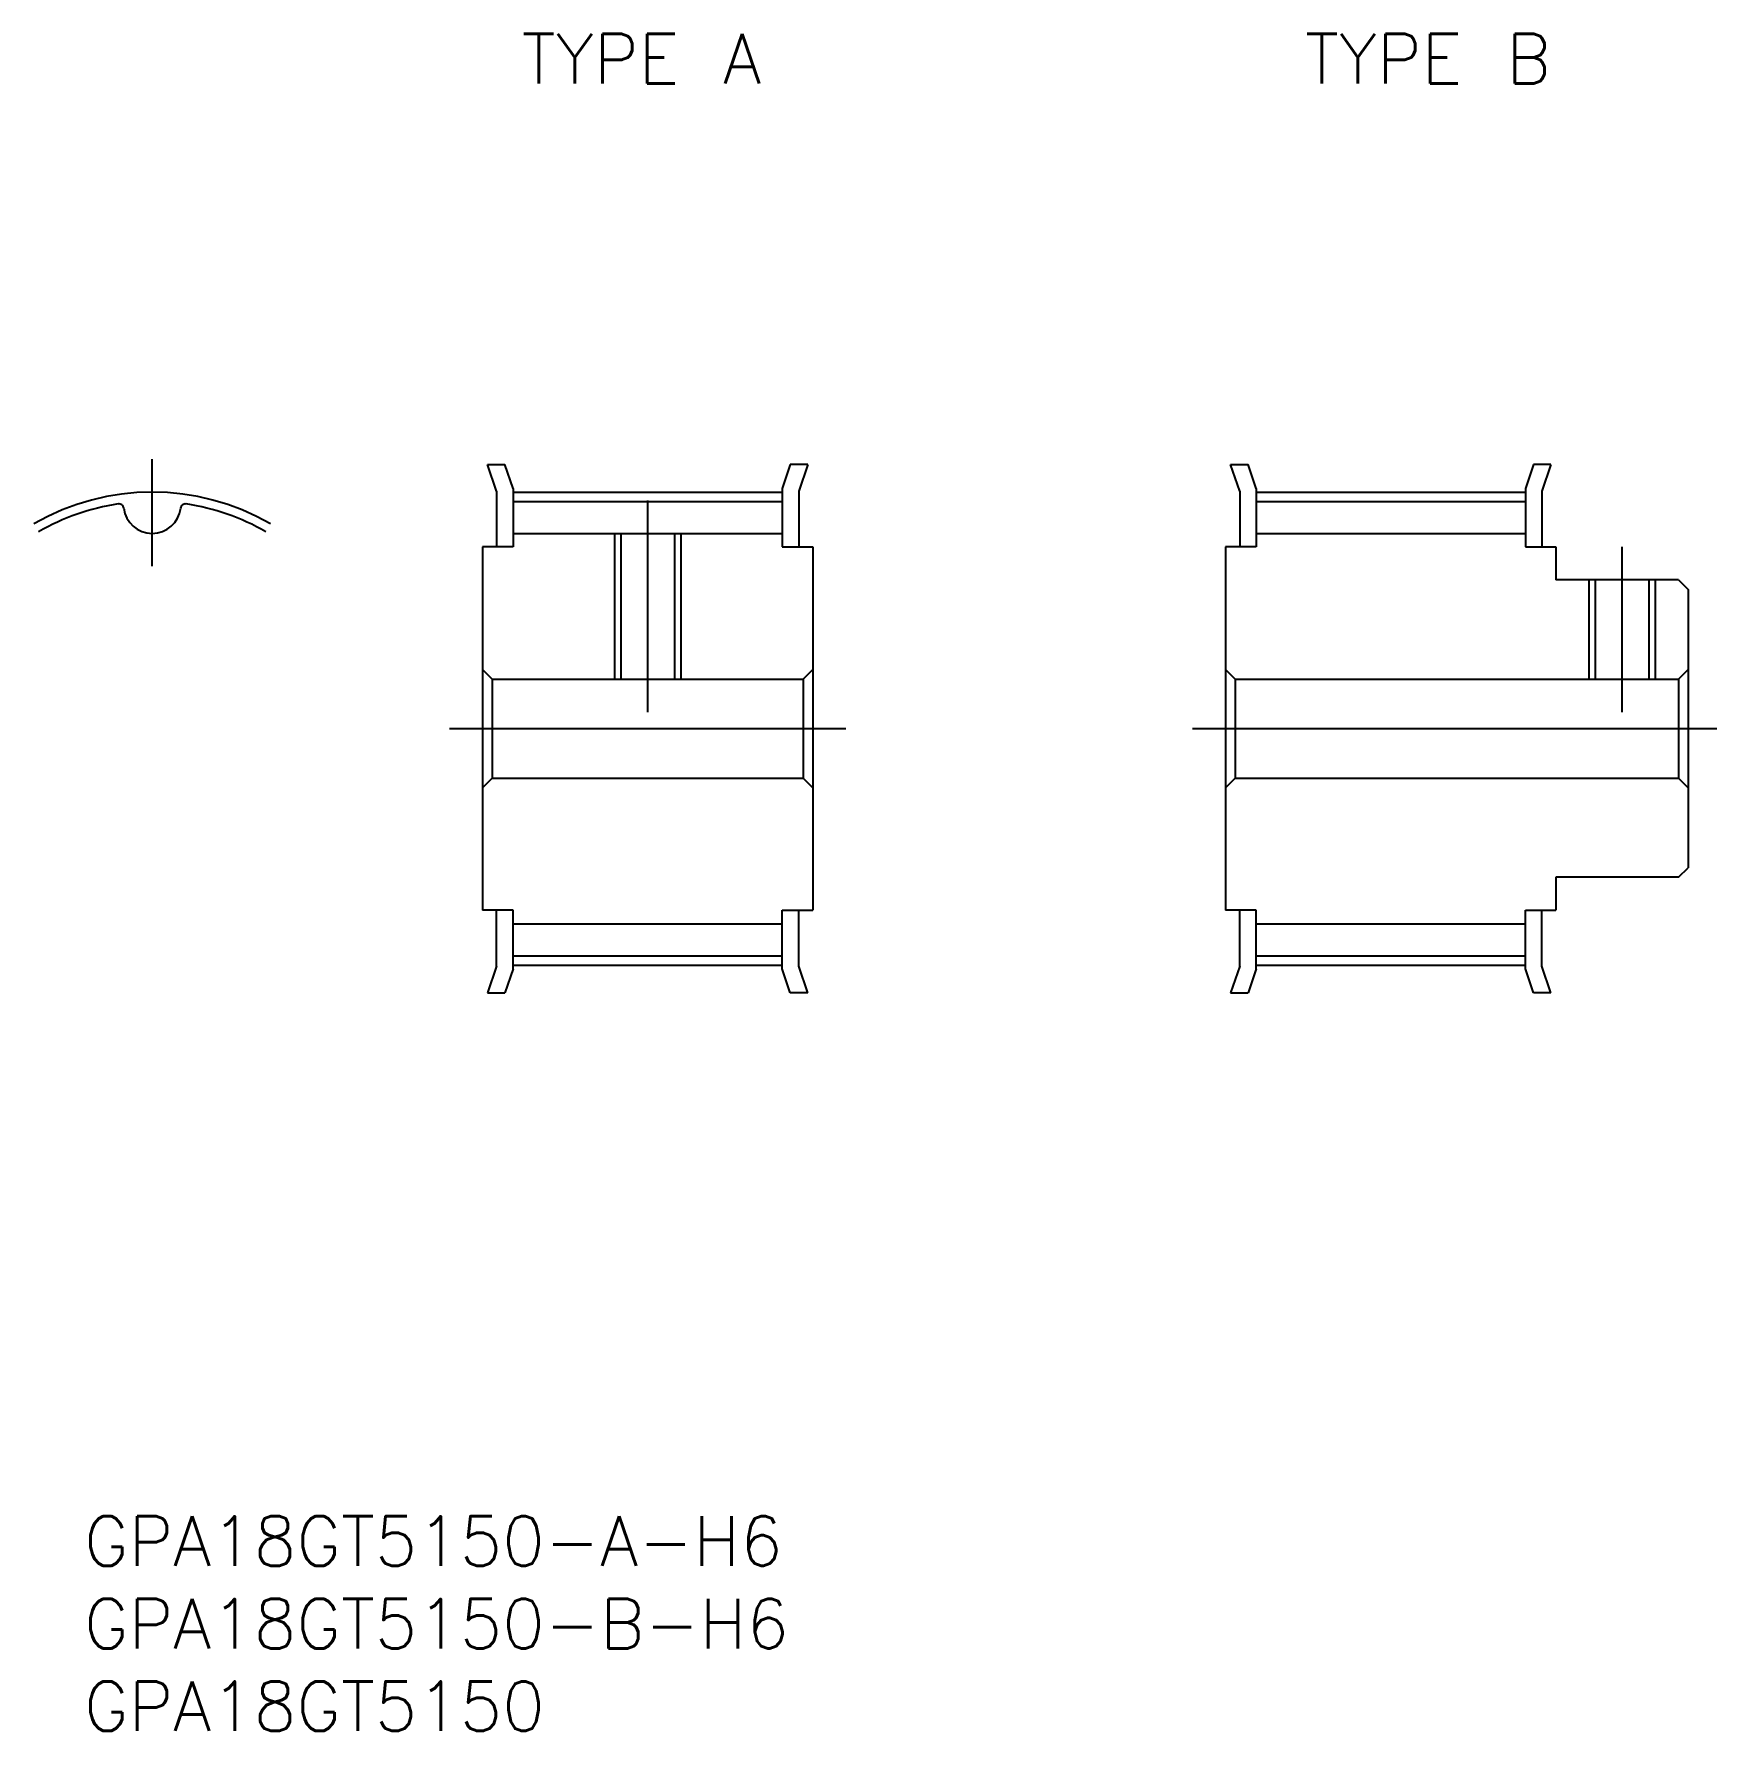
# Model space of a CAD drawing. Extents: x -7 to 95, y -61 to 42.
import ezdxf

# ---------------------------------------------------------------- set-up
doc = ezdxf.new("R2010")
doc.units = 0
doc.linetypes.add('CENTER', pattern=[50.8, 31.75, -6.35, 6.35, -6.35])
doc.layers.get('0').update_dxf_attribs({"linetype": 'CONTINUOUS'})
doc.layers.add('CENTER', color=1, linetype='CONTINUOUS')
doc.styles.get("Standard").update_dxf_attribs({"font": 'txt.shx', "height": 3, "bigfont": 'bigfont.shx'})

# ---------------------------------------------------------------- blocks, each defined once
blk = doc.blocks.new('*U2')
at = {"color": 7, "linetype": 'CONTINUOUS'}
blk.add_text('GPA18GT5150-B-H6', height=3, dxfattribs=at).set_placement((-4.13, -55.69))
blk = doc.blocks.new('*U3')
at = {"color": 7, "linetype": 'CONTINUOUS'}
blk.add_text('GPA18GT5150', height=3, dxfattribs=at).set_placement((-4.13, -60.69))
blk = doc.blocks.new('*U4')
at = {"color": 7, "linetype": 'CONTINUOUS'}
blk.add_text('TYPE A', height=3, dxfattribs=at).set_placement((22.38, 39.06))
blk = doc.blocks.new('*U5')
at = {"color": 7, "linetype": 'CONTINUOUS'}
blk.add_text('TYPE B', height=3, dxfattribs=at).set_placement((69.8, 39.06))
blk = doc.blocks.new('*U6')
at = {"color": 7, "linetype": 'CONTINUOUS'}
blk.add_text('GPA18GT5150-A-H6', height=3, dxfattribs=at).set_placement((-4.13, -50.69))

msp = doc.modelspace()

# ---------------------------------------------------------------- linework, layer by layer
at = {"color": 7, "linetype": 'CONTINUOUS'}
for p, q in [((20.3, 16), (21.36, 16)), ((20.85, 14.37), (20.3, 16)), ((21.85, 14.54), (21.36, 16)), ((38.64, 16), (38.15, 14.54)), ((39.7, 16), (38.64, 16)), ((39.7, 16), (39.15, 14.37)), ((65.3, 16), (66.36, 16)), ((65.85, 14.37), (65.3, 16)), ((66.85, 14.54), (66.36, 16)), ((83.64, 16), (83.15, 14.54)), ((84.7, 16), (83.64, 16)), ((84.7, 16), (84.15, 14.37)), ((21.85, 14.54), (21.85, 11)), ((38.15, 14.54), (38.15, 11)), ((66.85, 14.54), (66.85, 11)), ((83.15, 14.54), (83.15, 11)), ((20.85, 14.37), (20.85, 11)), ((21.85, 13.76), (38.15, 13.76)), ((39.15, 14.37), (39.15, 11)), ((65.85, 14.37), (65.85, 11)), ((66.85, 13.76), (83.15, 13.76)), ((84.15, 14.37), (84.15, 11)), ((21.85, 11.82), (38.15, 11.82)), ((28.38, 11.82), (28.38, 3)), ((31.62, 11.82), (31.62, 3)), ((66.85, 11.82), (83.15, 11.82)), ((20, 11), (20, -11)), ((21.85, 11), (20, 11)), ((38.15, 11), (40, 11)), ((40, 11), (40, -11)), ((65, 11), (65, -11)), ((66.85, 11), (65, 11)), ((83.15, 11), (85, 11)), ((85, 11), (85, 9)), ((92.42, 9), (85, 9)), ((87.38, 9), (87.38, 3)), ((90.62, 9), (90.62, 3)), ((92.42, 9), (93, 8.42)), ((93, 8.42), (93, -8.42)), ((20, 3.58), (20.58, 3)), ((40, 3.58), (39.42, 3)), ((65, 3.58), (65.58, 3)), ((93, 3.58), (92.42, 3)), ((20.58, 3), (39.42, 3)), ((20.58, 3), (20.58, -3)), ((39.42, 3), (39.42, -3)), ((65.58, 3), (92.42, 3)), ((65.58, 3), (65.58, -3)), ((92.42, 3), (92.42, -3)), ((20, -3.58), (20.58, -3)), ((20.58, -3), (39.42, -3)), ((40, -3.58), (39.42, -3)), ((65, -3.58), (65.58, -3)), ((65.58, -3), (92.42, -3)), ((93, -3.58), (92.42, -3)), ((92.42, -9), (85, -9)), ((85, -9), (85, -11)), ((92.42, -9), (93, -8.42)), ((21.85, -11), (20, -11)), ((20.85, -14.38), (20.85, -11)), ((21.85, -14.54), (21.85, -11)), ((38.15, -11), (40, -11)), ((38.15, -14.54), (38.15, -11)), ((39.15, -14.38), (39.15, -11)), ((66.85, -11), (65, -11)), ((65.85, -14.38), (65.85, -11)), ((66.85, -14.54), (66.85, -11)), ((83.15, -11), (85, -11)), ((83.15, -14.54), (83.15, -11)), ((84.15, -14.38), (84.15, -11)), ((21.85, -11.82), (38.15, -11.82)), ((66.85, -11.82), (83.15, -11.82)), ((20.85, -14.38), (20.3, -16)), ((21.85, -13.76), (38.15, -13.76)), ((39.7, -16), (39.15, -14.38)), ((65.85, -14.38), (65.3, -16)), ((66.85, -13.76), (83.15, -13.76)), ((84.7, -16), (84.15, -14.38)), ((21.85, -14.54), (21.36, -16)), ((38.64, -16), (38.15, -14.54)), ((66.85, -14.54), (66.36, -16)), ((83.64, -16), (83.15, -14.54)), ((20.3, -16), (21.36, -16)), ((39.7, -16), (38.64, -16)), ((65.3, -16), (66.36, -16)), ((84.7, -16), (83.64, -16))]:
    msp.add_line(p, q, dxfattribs=at)
at = {"color": 3, "linetype": 'CONTINUOUS'}
for p, q in [((28, 11.82), (28, 3)), ((32, 11.82), (32, 3)), ((87, 9), (87, 3)), ((91, 9), (91, 3))]:
    msp.add_line(p, q, dxfattribs=at)
at = {"color": 7, "linetype": 'CONTINUOUS'}
for centre, radius, start, end in [((0, 0), 13.76, 98.5903, 120), ((-2.01, 13.31), 0.29, 7.0169, 98.5903), ((2.01, 13.31), 0.29, 81.4097, 172.9831), ((0, 0), 13.76, 60, 81.4097), ((0, 13.56), 1.74, 187.0169, 352.9831)]:
    msp.add_arc(centre, radius, start, end, dxfattribs=at)
at = {"layer": 'CENTER', "color": 1, "linetype": 'CENTER'}
for p, q in [((0, 9.83), (0, 16.32)), ((21.85, 14.32), (38.15, 14.32)), ((30, 13.82), (30, 1)), ((66.85, 14.32), (83.15, 14.32)), ((89, 11), (89, 1)), ((18, 0), (42, 0)), ((63, 0), (95, 0)), ((21.85, -14.32), (38.15, -14.32)), ((66.85, -14.32), (83.15, -14.32))]:
    msp.add_line(p, q, dxfattribs=at)
msp.add_arc((0, 0), 14.32, 60, 120, dxfattribs=at)

# ---------------------------------------------------------------- block references
at = {"color": 7, "linetype": 'CONTINUOUS'}
for name in ['*U4', '*U5', '*U6', '*U2', '*U3']:
    msp.add_blockref(name, (0, 0), dxfattribs=at)

doc.saveas('drawing.dxf')
